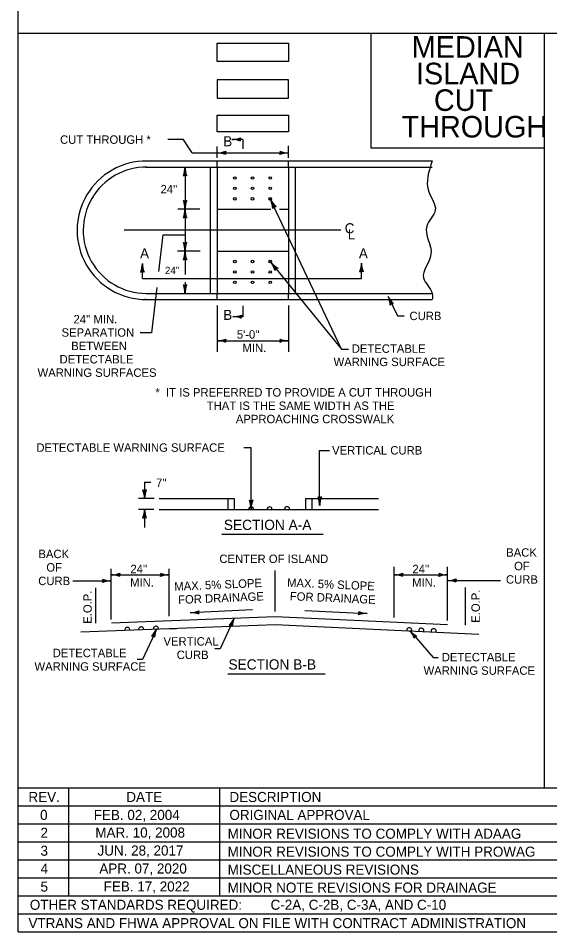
# Model space of a CAD drawing. Extents: x 0 to 32, y 0 to 21.
# Drawn here: x 0 to 7.4, y 0 to 12.71 of the extents above; entities that cross this region are included whole.
import ezdxf

# ---------------------------------------------------------------- set-up
doc = ezdxf.new("R2010")
doc.units = 0
doc.layers.add('Level 1', color=7, linetype='Continuous')

msp = doc.modelspace()

# ---------------------------------------------------------------- linework, layer by layer
at = {"layer": 'Level 1'}
for p, q in [((0, 0), (0, 21)), ((26.275, 12.5), (0, 12.5)), ((4.908, 12.5), (4.908, 10.906)), ((7.322, 12.5), (7.322, 2)), ((2.082, 11.029), (2.297, 11.029)), ((2.422, 10.837), (2.297, 11.029)), ((3.127, 11.024), (2.973, 11.024)), ((3.083, 11.037), (3.064, 11.029)), ((3.083, 11.011), (3.064, 11.019)), ((3.094, 11.046), (3.084, 11.024)), ((3.094, 11.001), (3.084, 11.024)), ((3.127, 11.024), (3.127, 10.893)), ((3.763, 10.767), (3.763, 10.936)), ((2.422, 10.837), (2.768, 10.837)), ((2.768, 10.769), (2.768, 10.925)), ((2.768, 10.837), (3.763, 10.837)), ((2.878, 10.849), (2.859, 10.841)), ((2.878, 10.824), (2.859, 10.832)), ((2.889, 10.859), (2.88, 10.837)), ((2.889, 10.814), (2.88, 10.837)), ((3.642, 10.859), (3.651, 10.837)), ((3.642, 10.814), (3.651, 10.837)), ((3.653, 10.849), (3.672, 10.841)), ((3.653, 10.824), (3.672, 10.832)), ((4.908, 10.906), (7.322, 10.906)), ((1.774, 10.724), (5.764, 10.724)), ((2.768, 10.639), (2.768, 10.724)), ((3.763, 10.639), (3.763, 10.724)), ((1.774, 10.639), (2.618, 10.639)), ((2.322, 10.639), (2.322, 10.054)), ((2.618, 10.639), (3.913, 10.639)), ((2.671, 10.639), (2.671, 9.025)), ((2.768, 10.639), (2.768, 9.027)), ((3.763, 10.639), (3.763, 9.577)), ((3.856, 10.639), (3.856, 9.383)), ((3.913, 10.639), (5.764, 10.639)), ((2.299, 10.518), (2.322, 10.527)), ((2.309, 10.529), (2.317, 10.548)), ((2.344, 10.518), (2.322, 10.527)), ((2.335, 10.529), (2.327, 10.548)), ((2.299, 10.174), (2.322, 10.165)), ((2.344, 10.174), (2.322, 10.165)), ((4.502, 8.105), (3.508, 10.198)), ((2.528, 10.054), (2.22, 10.054)), ((2.309, 10.163), (2.317, 10.144)), ((2.322, 10.054), (2.322, 9.469)), ((2.334, 10.163), (2.327, 10.144)), ((2.768, 10.054), (3.518, 10.054)), ((3.544, 10.062), (3.562, 10.082)), ((3.548, 10.078), (3.547, 10.102)), ((3.575, 10.091), (3.557, 10.106)), ((3.59, 10.084), (3.562, 10.083)), ((3.635, 10.054), (3.763, 10.054)), ((2.299, 9.933), (2.322, 9.942)), ((2.309, 9.944), (2.317, 9.963)), ((2.344, 9.933), (2.322, 9.942)), ((2.334, 9.944), (2.326, 9.963)), ((1.474, 9.766), (4.489, 9.766)), ((2.012, 9.698), (1.952, 9.185)), ((2.012, 9.698), (2.322, 9.698)), ((2.299, 9.59), (2.322, 9.58)), ((2.309, 9.579), (2.317, 9.56)), ((2.344, 9.59), (2.322, 9.58)), ((2.334, 9.579), (2.326, 9.56)), ((3.763, 9.577), (3.763, 8.88)), ((2.533, 9.469), (2.215, 9.469)), ((2.322, 9.469), (2.322, 9.143)), ((2.768, 9.469), (3.763, 9.469)), ((1.728, 9.088), (1.728, 9.299)), ((2.299, 9.348), (2.322, 9.358)), ((2.309, 9.359), (2.317, 9.378)), ((2.344, 9.348), (2.322, 9.358)), ((2.334, 9.359), (2.326, 9.378)), ((3.508, 9.325), (3.987, 8.736)), ((3.856, 9.383), (3.856, 9.132)), ((4.778, 9.088), (4.778, 9.304)), ((1.705, 9.178), (1.728, 9.188)), ((1.715, 9.189), (1.723, 9.208)), ((1.75, 9.178), (1.728, 9.188)), ((1.741, 9.189), (1.733, 9.208)), ((3.577, 9.218), (3.57, 9.241)), ((3.577, 9.201), (3.59, 9.226)), ((3.6, 9.237), (3.579, 9.248)), ((3.616, 9.234), (3.59, 9.226)), ((4.756, 9.183), (4.778, 9.193)), ((4.765, 9.194), (4.773, 9.213)), ((4.801, 9.183), (4.778, 9.193)), ((4.791, 9.194), (4.783, 9.213)), ((1.728, 9.088), (4.096, 9.088)), ((2.322, 9.038), (2.322, 8.88)), ((2.671, 9.025), (2.671, 8.88)), ((2.768, 9.027), (2.768, 8.88)), ((3.763, 9.032), (3.763, 8.88)), ((3.856, 9.132), (3.856, 8.88)), ((4.096, 9.088), (4.778, 9.088)), ((1.927, 8.965), (1.853, 8.331)), ((2.299, 9.001), (2.322, 8.992)), ((2.309, 8.99), (2.317, 8.971)), ((2.344, 9.001), (2.322, 8.992)), ((2.334, 8.99), (2.326, 8.971)), ((1.783, 8.795), (1.761, 8.795)), ((1.783, 8.88), (1.795, 8.88)), ((1.783, 8.88), (2.768, 8.88)), ((1.783, 8.795), (4.263, 8.795)), ((2.768, 8.88), (3.913, 8.88)), ((2.768, 8.795), (2.768, 8.88)), ((3.763, 8.795), (3.763, 8.88)), ((3.913, 8.88), (4.199, 8.88)), ((4.199, 8.88), (5.764, 8.88)), ((4.263, 8.795), (5.764, 8.795)), ((5.151, 8.838), (5.278, 8.568)), ((2.768, 8.715), (2.768, 8.067)), ((3.127, 8.708), (3.127, 8.557)), ((3.763, 8.715), (3.763, 8.067)), ((3.987, 8.736), (4.502, 8.105)), ((5.18, 8.718), (5.197, 8.736)), ((5.184, 8.732), (5.184, 8.753)), ((5.207, 8.743), (5.192, 8.757)), ((5.221, 8.737), (5.197, 8.736)), ((3.127, 8.557), (2.987, 8.557)), ((3.096, 8.57), (3.077, 8.562)), ((3.096, 8.544), (3.077, 8.552)), ((3.107, 8.579), (3.098, 8.557)), ((3.107, 8.535), (3.098, 8.557)), ((5.278, 8.568), (5.372, 8.568)), ((1.853, 8.331), (1.697, 8.331)), ((2.768, 8.224), (3.763, 8.224)), ((2.878, 8.236), (2.859, 8.229)), ((2.878, 8.211), (2.859, 8.219)), ((2.889, 8.246), (2.88, 8.224)), ((2.889, 8.201), (2.88, 8.224)), ((3.642, 8.246), (3.651, 8.223)), ((3.642, 8.201), (3.651, 8.224)), ((3.653, 8.236), (3.672, 8.228)), ((3.653, 8.211), (3.672, 8.219)), ((4.502, 8.105), (4.596, 8.105)), ((3.241, 6.731), (3.14, 6.731)), ((3.241, 5.885), (3.241, 6.731)), ((4.196, 6.698), (4.331, 6.698)), ((4.196, 5.929), (4.196, 6.698)), ((1.759, 6.253), (1.759, 6.026)), ((1.759, 6.253), (1.845, 6.253)), ((1.736, 6.147), (1.759, 6.137)), ((1.746, 6.135), (1.754, 6.117)), ((1.781, 6.147), (1.759, 6.137)), ((1.771, 6.135), (1.763, 6.117)), ((1.891, 6.026), (1.676, 6.026)), ((1.963, 6.026), (3.008, 6.026)), ((2.918, 6.026), (2.918, 5.876)), ((3.008, 6.026), (3.008, 5.876)), ((3.219, 6.005), (3.241, 5.996)), ((3.228, 5.994), (3.236, 5.975)), ((3.264, 6.005), (3.241, 5.996)), ((3.254, 5.994), (3.246, 5.975)), ((3.998, 6.026), (5.014, 6.026)), ((3.998, 6.026), (3.998, 5.876)), ((4.088, 6.026), (4.088, 5.876)), ((4.174, 6.05), (4.196, 6.04)), ((4.184, 6.038), (4.192, 6.019)), ((4.219, 6.05), (4.196, 6.04)), ((4.209, 6.038), (4.201, 6.019)), ((1.889, 5.876), (1.676, 5.876)), ((1.759, 5.876), (1.759, 5.625)), ((1.963, 5.876), (5.014, 5.876)), ((1.736, 5.755), (1.759, 5.765)), ((1.746, 5.766), (1.754, 5.785)), ((1.781, 5.755), (1.759, 5.765)), ((1.771, 5.766), (1.763, 5.785)), ((2.836, 5.534), (4.245, 5.534)), ((1.295, 4.343), (1.295, 5.048)), ((1.295, 4.965), (2.1, 4.965)), ((1.404, 4.978), (1.386, 4.97)), ((1.404, 4.952), (1.386, 4.961)), ((1.416, 4.988), (1.406, 4.965)), ((1.416, 4.943), (1.406, 4.965)), ((1.979, 4.988), (1.988, 4.965)), ((1.979, 4.943), (1.988, 4.965)), ((1.99, 4.978), (2.009, 4.97)), ((1.99, 4.952), (2.009, 4.96)), ((2.1, 4.389), (2.1, 5.048)), ((3.575, 4.454), (3.575, 5.027)), ((5.234, 4.374), (5.234, 5.076)), ((5.234, 4.965), (5.975, 4.965)), ((5.343, 4.978), (5.324, 4.97)), ((5.343, 4.952), (5.324, 4.961)), ((5.354, 4.988), (5.345, 4.965)), ((5.354, 4.943), (5.345, 4.965)), ((5.854, 4.988), (5.863, 4.965)), ((5.854, 4.943), (5.863, 4.965)), ((5.865, 4.978), (5.884, 4.97)), ((5.865, 4.952), (5.884, 4.96)), ((5.975, 4.332), (5.975, 5.078)), ((0.762, 4.882), (1.295, 4.882)), ((1.174, 4.904), (1.184, 4.882)), ((1.174, 4.859), (1.184, 4.882)), ((1.185, 4.895), (1.204, 4.887)), ((1.185, 4.869), (1.204, 4.877)), ((5.975, 4.886), (6.712, 4.886)), ((6.084, 4.899), (6.065, 4.891)), ((6.084, 4.873), (6.065, 4.882)), ((6.095, 4.909), (6.086, 4.886)), ((6.095, 4.864), (6.086, 4.886)), ((1.078, 4.294), (1.078, 4.783)), ((6.226, 4.266), (6.226, 4.788)), ((3.262, 4.478), (2.396, 4.436)), ((2.504, 4.455), (2.486, 4.446)), ((2.515, 4.466), (2.506, 4.443)), ((3.99, 4.468), (4.856, 4.427)), ((4.737, 4.456), (4.745, 4.433)), ((1.296, 4.3), (3.575, 4.387)), ((2.505, 4.43), (2.486, 4.437)), ((2.517, 4.421), (2.507, 4.443)), ((3.008, 4.365), (2.811, 3.938)), ((3.575, 4.387), (5.975, 4.274)), ((4.735, 4.411), (4.745, 4.433)), ((4.746, 4.42), (4.766, 4.427)), ((4.748, 4.446), (4.766, 4.437)), ((0.872, 4.171), (3.575, 4.274)), ((1.927, 4.216), (1.73, 3.789)), ((2.1, 4.218), (2.202, 4.221)), ((2.938, 4.265), (2.962, 4.264)), ((2.951, 4.271), (2.966, 4.285)), ((2.979, 4.246), (2.962, 4.264)), ((2.975, 4.26), (2.975, 4.281)), ((3.575, 4.274), (6.412, 4.14)), ((1.857, 4.116), (1.882, 4.115)), ((1.871, 4.122), (1.886, 4.136)), ((1.898, 4.097), (1.881, 4.115)), ((1.894, 4.111), (1.894, 4.132)), ((5.451, 4.191), (5.778, 3.816)), ((5.512, 4.099), (5.506, 4.118)), ((5.512, 4.084), (5.523, 4.106)), ((5.531, 4.115), (5.513, 4.125)), ((5.546, 4.113), (5.523, 4.106)), ((2.811, 3.938), (2.736, 3.938)), ((5.778, 3.816), (5.845, 3.816)), ((1.73, 3.789), (1.656, 3.789)), ((2.92, 3.588), (4.274, 3.588)), ((0, 2), (32, 2)), ((0.7, 2), (0.7, 0.5)), ((2.8, 2), (2.8, 0.5)), ((0, 1.75), (8, 1.75)), ((0, 1.5), (8, 1.5)), ((0, 1.25), (8, 1.25)), ((0, 1), (8, 1)), ((0, 0.75), (8, 0.75)), ((0, 0.5), (8, 0.5)), ((0, 0.25), (8, 0.25)), ((0, 0), (32, 0))]:
    msp.add_line(p, q, dxfattribs=at)
for points in [[(2.768, 12.365), (3.763, 12.365), (3.763, 12.11), (2.768, 12.11)], [(2.768, 11.855), (2.768, 11.6), (3.763, 11.6), (3.763, 11.855)], [(2.768, 11.361), (3.763, 11.361), (3.763, 11.128), (2.768, 11.128)]]:
    msp.add_lwpolyline(points, close=True, dxfattribs=at)
for centre in [(3.015, 10.487), (3.261, 10.487), (3.508, 10.487), (3.015, 10.343), (3.261, 10.343), (3.508, 10.343), (3.015, 10.198), (3.261, 10.198), (3.508, 10.198), (3.015, 9.325), (3.261, 9.325), (3.508, 9.325), (3.015, 9.18), (3.261, 9.18), (3.508, 9.18), (3.015, 9.036), (3.261, 9.036), (3.508, 9.036)]:
    msp.add_circle(centre, 0.0174, dxfattribs=at)
for centre, radius, start, end in [((2.973, 11.358), 0.334, 269.9869, 291.2101), ((2.973, 10.689), 0.334, 68.7899, 90.0131), ((2.768, 11.171), 0.334, 269.9869, 291.2101), ((2.768, 10.502), 0.334, 68.7899, 90.0131), ((3.763, 11.171), 0.334, 248.7899, 270.0131), ((3.763, 10.502), 0.334, 89.9869, 111.2101), ((1.783, 9.76), 0.964, 89.462, 270), ((1.783, 9.76), 0.879, 89.462, 270), ((1.988, 10.639), 0.334, 338.7899, 0.0131), ((2.656, 10.639), 0.334, 179.9869, 201.2101), ((1.987, 10.054), 0.334, 359.9869, 21.2101), ((2.656, 10.054), 0.334, 158.7899, 180.0131), ((3.16, 10.034), 0.385, 4.0972, 25.3205), ((3.855, 10.363), 0.385, 205.2943, 226.5175), ((1.987, 10.054), 0.334, 338.7899, 0.0131), ((2.656, 10.054), 0.334, 179.9869, 201.2101), ((1.987, 9.469), 0.334, 359.9869, 21.2101), ((2.656, 9.469), 0.334, 158.7899, 180.0131), ((1.987, 9.469), 0.334, 338.7899, 0.0131), ((2.656, 9.469), 0.334, 179.9869, 201.2101), ((1.394, 9.299), 0.334, 338.7899, 0.0131), ((2.062, 9.299), 0.334, 179.9869, 201.2101), ((3.212, 9.079), 0.385, 18.5246, 39.7479), ((3.804, 9.57), 0.385, 219.7216, 240.9449), ((4.444, 9.304), 0.334, 338.7899, 0.0131), ((5.113, 9.304), 0.334, 179.9869, 201.2101), ((1.987, 8.88), 0.334, 359.9869, 21.2101), ((2.656, 8.88), 0.334, 158.7899, 180.0131), ((4.846, 8.7), 0.334, 3.1858, 24.4091), ((5.455, 8.976), 0.334, 204.3828, 225.6061), ((2.987, 8.891), 0.334, 269.9869, 291.2101), ((2.987, 8.223), 0.334, 68.7899, 90.0131), ((2.768, 8.558), 0.334, 269.9869, 291.2101), ((2.768, 7.889), 0.334, 68.7899, 90.0131), ((3.763, 8.558), 0.334, 248.7899, 270.0131), ((3.763, 7.889), 0.334, 89.9869, 111.2101), ((1.424, 6.026), 0.334, 359.9869, 21.2101), ((2.093, 6.026), 0.334, 158.7899, 180.0131), ((2.907, 5.885), 0.334, 359.9869, 21.2101), ((3.576, 5.885), 0.334, 158.7899, 180.0131), ((3.862, 5.929), 0.334, 359.9869, 21.2101), ((4.531, 5.929), 0.334, 158.7899, 180.0131), ((1.424, 5.876), 0.334, 338.7899, 0.0131), ((2.093, 5.876), 0.334, 179.9869, 201.2101), ((3.242, 5.876), 0.0348, 0, 180), ((3.499, 5.876), 0.0348, 0, 180), ((3.742, 5.878), 0.0348, 0, 180), ((1.295, 5.3), 0.334, 269.9869, 291.2101), ((1.295, 4.631), 0.334, 68.7899, 90.0131), ((2.1, 5.3), 0.334, 248.7899, 270.0131), ((2.1, 4.631), 0.334, 89.9869, 111.2101), ((5.234, 5.3), 0.334, 269.9869, 291.2101), ((5.234, 4.631), 0.334, 68.7899, 90.0131), ((5.974, 5.3), 0.334, 248.7899, 270.0131), ((5.974, 4.631), 0.334, 89.9869, 111.2101), ((1.295, 5.216), 0.334, 248.7899, 270.0131), ((1.295, 4.548), 0.334, 89.9869, 111.2101), ((5.975, 5.221), 0.334, 269.9869, 291.2101), ((5.975, 4.552), 0.334, 68.7899, 90.0131), ((2.377, 4.77), 0.334, 273.187, 294.4103), ((4.875, 4.761), 0.334, 245.5897, 266.813), ((2.414, 4.103), 0.334, 71.99, 93.2132), ((2.704, 4.503), 0.334, 314.3559, 335.5792), ((3.312, 4.227), 0.334, 155.553, 176.7762), ((4.838, 4.093), 0.334, 86.7868, 108.01), ((1.519, 4.2), 0.0356, 354.9366, 189.4375), ((1.711, 4.206), 0.0356, 356.6526, 187.7215), ((1.623, 4.355), 0.334, 314.3559, 335.5792), ((1.917, 4.215), 0.0356, 354.8798, 189.4943), ((2.232, 4.078), 0.334, 155.553, 176.7762), ((5.444, 4.195), 0.0356, 348.6827, 193.2648), ((5.611, 4.188), 0.0356, 340.2579, 194.326), ((5.783, 4.181), 0.0356, 338.8037, 195.7801), ((5.196, 3.975), 0.334, 18.9644, 40.1876), ((5.707, 4.406), 0.334, 220.1614, 241.3847)]:
    msp.add_arc(centre, radius, start, end, dxfattribs=at)
msp.add_spline([(5.764, 10.724), (5.716, 10.294), (5.806, 10.04), (5.686, 9.816), (5.746, 9.427), (5.641, 9.097), (5.764, 8.88), (5.764, 8.795)], degree=3, dxfattribs=at)

# ---------------------------------------------------------------- texts
for s, height, p in [('MEDIAN', 0.3, (5.478, 12.161)), ('ISLAND', 0.3, (5.537, 11.791)), ('CUT', 0.3, (5.787, 11.421)), ('THROUGH', 0.3, (5.336, 11.051)), ('CUT THROUGH *', 0.1173, (0.582, 10.963)), ('B', 0.14, (2.854, 10.929)), ("24''", 0.1173, (1.981, 10.274)), ('C', 0.14, (4.545, 9.718)), ('L', 0.14, (4.587, 9.632)), ('A', 0.14, (1.696, 9.369)), ('A', 0.14, (4.742, 9.369)), ("24''", 0.102, (2.042, 9.15)), ('B', 0.14, (2.854, 8.513)), ("24'' MIN.", 0.1173, (0.769, 8.464)), ('CURB', 0.1173, (5.447, 8.51)), ('SEPARATION', 0.1173, (0.603, 8.279)), ("5'-0''", 0.1173, (3.043, 8.252)), ('BETWEEN', 0.1173, (0.737, 8.093)), ('MIN.', 0.1173, (3.121, 8.066)), ('DETECTABLE', 0.1173, (4.643, 8.055)), ('DETECTABLE', 0.1173, (0.575, 7.907)), ('WARNING SURFACE', 0.1173, (4.39, 7.87)), ('WARNING SURFACES', 0.1173, (0.269, 7.721)), ('*  IT IS PREFERRED TO PROVIDE A CUT THROUGH', 0.1173, (1.909, 7.446)), ('THAT IS THE SAME WIDTH AS THE', 0.1173, (2.624, 7.26)), ('APPROACHING CROSSWALK', 0.1173, (3.029, 7.075)), ('DETECTABLE WARNING SURFACE', 0.1173, (0.252, 6.678)), ('VERTICAL CURB', 0.1173, (4.369, 6.64)), ("7''", 0.1173, (1.918, 6.188)), ('SECTION A-A', 0.1428, (2.862, 5.59)), ('BACK', 0.1173, (0.281, 5.198)), ('CENTER OF ISLAND', 0.1173, (2.8, 5.13)), ('BACK', 0.1173, (6.793, 5.218)), ('OF', 0.1173, (0.391, 5.011)), ("24''", 0.1173, (1.561, 4.989)), ("24''", 0.1173, (5.487, 4.988)), ('OF', 0.1173, (6.903, 5.03)), ('CURB', 0.1173, (6.79, 4.843)), ('CURB', 0.1173, (0.278, 4.823)), ('MIN.', 0.1173, (1.557, 4.802)), ('MIN.', 0.1173, (5.483, 4.8)), ('VERTICAL', 0.1173, (2.022, 3.981)), ('DETECTABLE', 0.1173, (0.479, 3.82)), ('CURB', 0.1173, (2.206, 3.794)), ('DETECTABLE', 0.1173, (5.896, 3.762)), ('WARNING SURFACE', 0.1173, (0.226, 3.632)), ('SECTION B-B', 0.1428, (2.926, 3.648)), ('WARNING SURFACE', 0.1173, (5.643, 3.575)), ('REV.', 0.14, (0.142, 1.805)), ('DATE', 0.14, (1.504, 1.805)), ('DESCRIPTION', 0.14, (2.94, 1.805)), ('0', 0.14, (0.304, 1.555)), ('FEB. 02, 2004', 0.14, (1.051, 1.555)), ('ORIGINAL APPROVAL', 0.14, (2.94, 1.555)), ('2', 0.14, (0.31, 1.307)), ('MAR. 10, 2008', 0.14, (1.073, 1.31)), ('MINOR REVISIONS TO COMPLY WITH ADAAG', 0.14, (2.915, 1.294)), ('3', 0.14, (0.31, 1.057)), ('JUN. 28, 2017', 0.14, (1.103, 1.06)), ('MINOR REVISIONS TO COMPLY WITH PROWAG', 0.14, (2.915, 1.044)), ('4', 0.14, (0.31, 0.807)), ('APR. 07, 2020', 0.14, (1.129, 0.81)), ('MISCELLANEOUS REVISIONS', 0.14, (2.915, 0.794)), ('5', 0.14, (0.31, 0.557)), ('FEB. 17, 2022', 0.14, (1.189, 0.56)), ('MINOR NOTE REVISIONS FOR DRAINAGE', 0.14, (2.915, 0.544)), ('OTHER STANDARDS REQUIRED:', 0.14, (0.161, 0.305)), ('C-2A, C-2B, C-3A, AND C-10', 0.14, (3.513, 0.305)), ('VTRANS AND FHWA APPROVAL ON FILE WITH CONTRACT ADMINISTRATION', 0.14, (0.142, 0.05))]:
    msp.add_text(s, height=height, dxfattribs=at).set_placement(p)
for s, rotation, p in [('MAX. 5% SLOPE', 2.4277, (2.175, 4.745)), ('MAX. 5% SLOPE', 357.5723, (3.741, 4.801)), ('E.O.P.', 90, (1.023, 4.285)), ('FOR DRAINAGE', 2.4277, (2.228, 4.56)), ('FOR DRAINAGE', 357.5723, (3.779, 4.612)), ('E.O.P.', 90, (6.426, 4.299))]:
    msp.add_text(s, height=0.1173, rotation=rotation, dxfattribs=at).set_placement(p)

doc.saveas('drawing.dxf')
